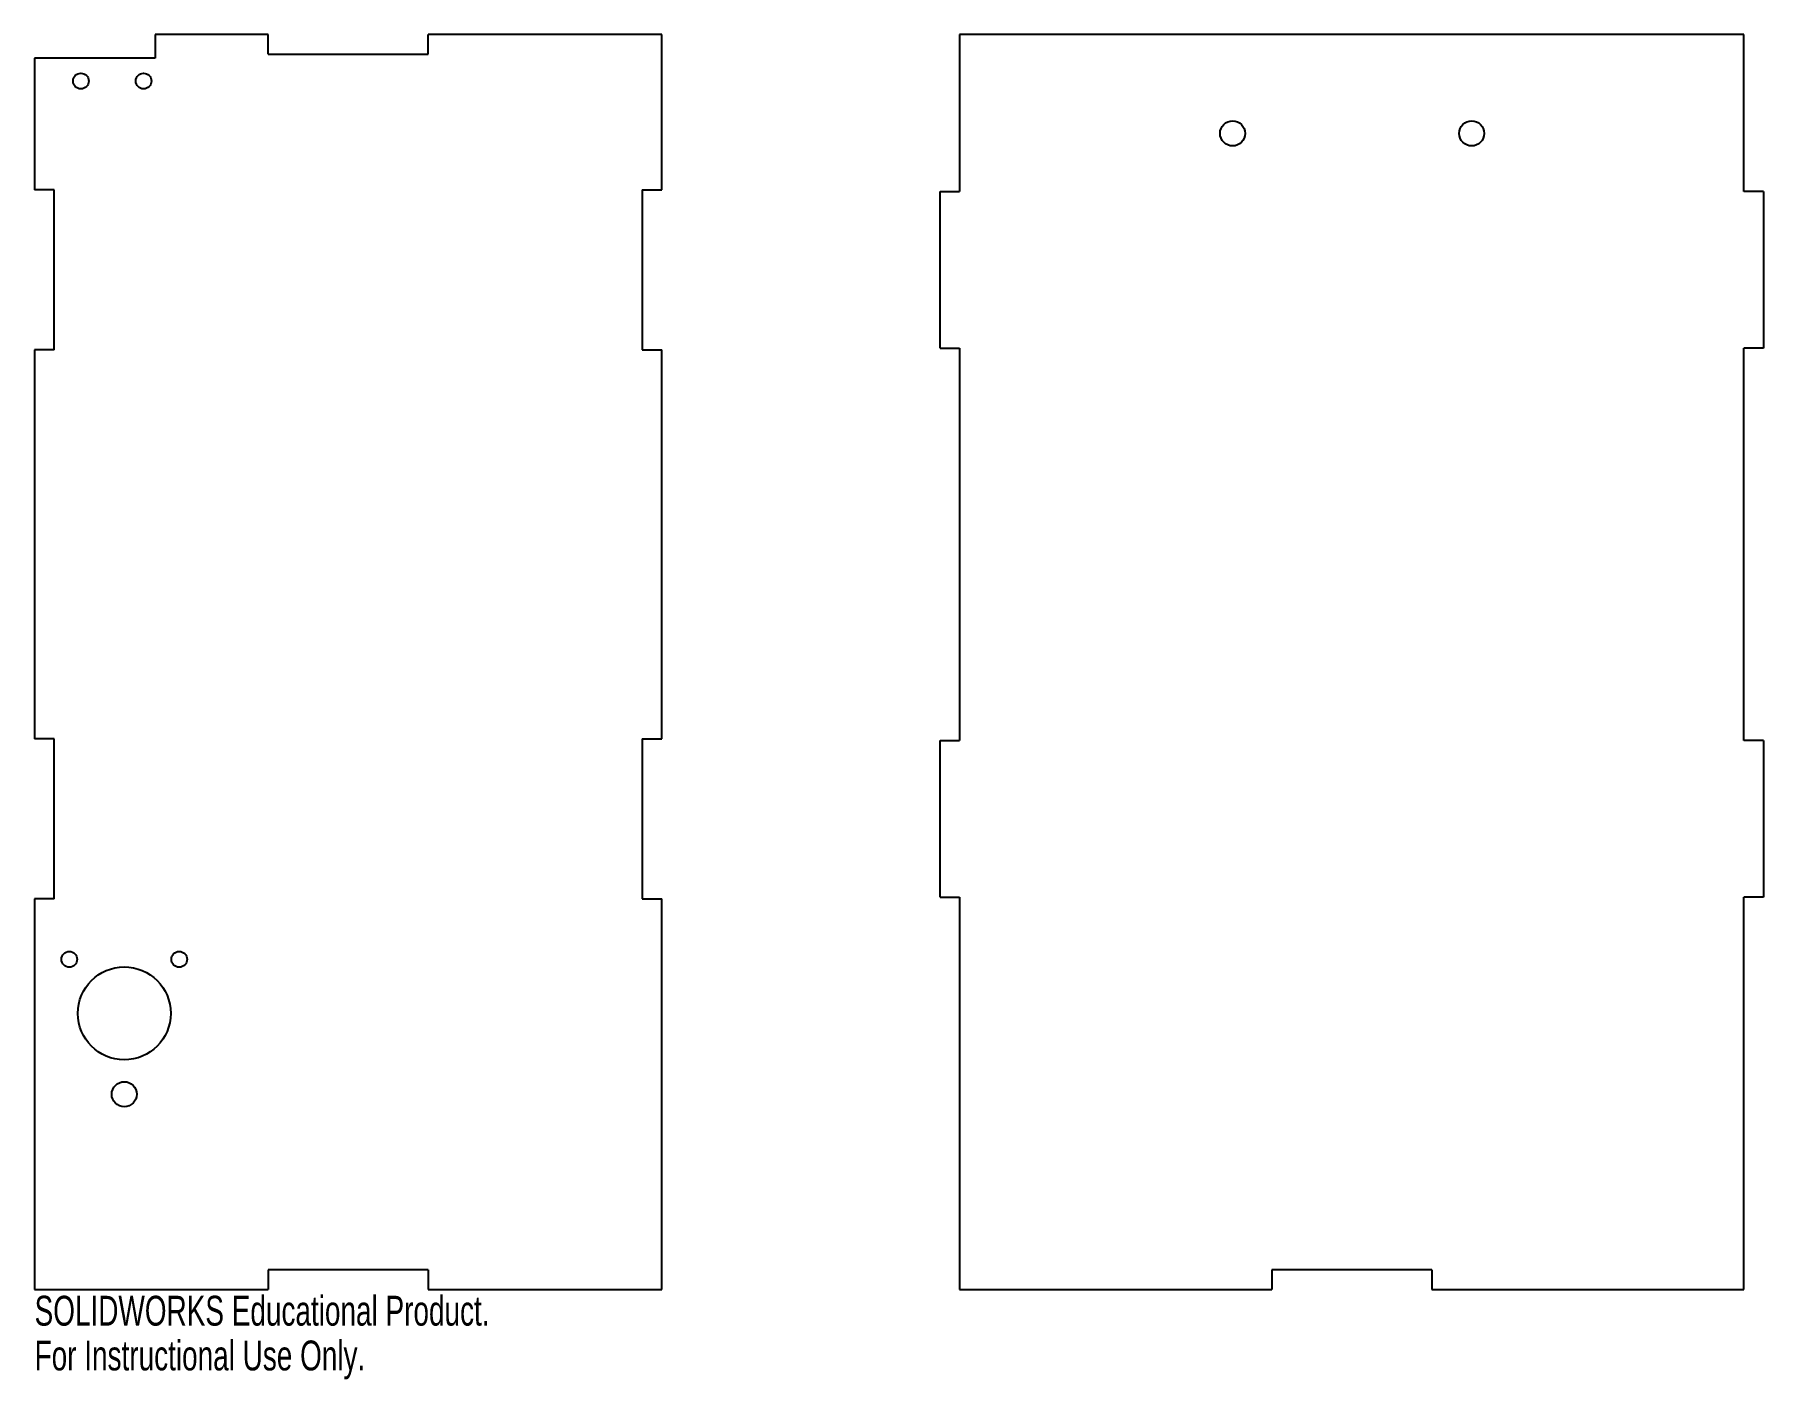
# Model space of a CAD drawing. Header units: millimetres. Extents: x -48 to 232, y -49 to 168.
import ezdxf

# ---------------------------------------------------------------- set-up
doc = ezdxf.new("R2010")
doc.units = ezdxf.units.MM
doc.styles.add('SLDTEXTSTYLE0', font='TXT', dxfattribs={"width": 0.7})

msp = doc.modelspace()

# ---------------------------------------------------------------- linework, layer by layer
at = {"color": 7, "linetype": 'Continuous', "lineweight": 25}
for p, q in [((-28.12, 168.46), (-28.12, 164.65)), ((-9.83, 168.46), (-28.12, 168.46)), ((-9.83, 165.28), (-9.83, 168.46)), ((16.08, 165.28), (16.08, 168.46)), ((53.93, 168.46), (16.08, 168.46)), ((53.93, 143.31), (53.93, 168.46)), ((102.15, 168.46), (102.15, 143.06)), ((229.15, 168.46), (102.15, 168.46)), ((229.15, 143.06), (229.15, 168.46)), ((-9.83, 165.28), (16.08, 165.28)), ((-47.67, 164.65), (-47.67, 143.31)), ((-28.12, 164.65), (-47.67, 164.65)), ((-44.5, 143.31), (-47.67, 143.31)), ((-44.5, 117.4), (-44.5, 143.31)), ((50.75, 143.31), (53.93, 143.31)), ((50.75, 143.31), (50.75, 117.4)), ((98.98, 117.66), (98.98, 143.06)), ((98.98, 143.06), (102.15, 143.06)), ((232.33, 143.06), (229.15, 143.06)), ((232.33, 143.06), (232.33, 117.66)), ((98.98, 117.66), (102.15, 117.66)), ((102.15, 117.66), (102.15, 54.16)), ((232.33, 117.66), (229.15, 117.66)), ((229.15, 54.16), (229.15, 117.66)), ((-47.67, 117.4), (-47.67, 54.41)), ((-44.5, 117.4), (-47.67, 117.4)), ((50.75, 117.4), (53.93, 117.4)), ((53.93, 54.41), (53.93, 117.4)), ((-44.5, 54.41), (-47.67, 54.41)), ((-44.5, 28.5), (-44.5, 54.41)), ((50.75, 54.41), (53.93, 54.41)), ((50.75, 54.41), (50.75, 28.5)), ((98.98, 28.76), (98.98, 54.16)), ((98.98, 54.16), (102.15, 54.16)), ((232.33, 54.16), (229.15, 54.16)), ((232.33, 54.16), (232.33, 28.76)), ((-47.67, 28.5), (-47.67, -34.74)), ((-44.5, 28.5), (-47.67, 28.5)), ((50.75, 28.5), (53.93, 28.5)), ((53.93, -34.74), (53.93, 28.5)), ((98.98, 28.76), (102.15, 28.76)), ((102.15, 28.76), (102.15, -34.74)), ((232.33, 28.76), (229.15, 28.76)), ((229.15, -34.74), (229.15, 28.76)), ((16.08, -31.57), (-9.83, -31.57)), ((-9.83, -31.57), (-9.83, -34.74)), ((16.08, -31.57), (16.08, -34.74)), ((178.61, -31.57), (152.7, -31.57)), ((152.7, -31.57), (152.7, -34.74)), ((178.61, -31.57), (178.61, -34.74)), ((-47.67, -34.74), (-9.83, -34.74)), ((16.08, -34.74), (53.93, -34.74)), ((102.15, -34.74), (152.7, -34.74)), ((178.61, -34.74), (229.15, -34.74))]:
    msp.add_line(p, q, dxfattribs=at)
for centre, radius in [((-40.18, 160.94), 1.27), ((-30.02, 160.94), 1.27), ((146.35, 152.46), 2.03), ((185.08, 152.46), 2.03), ((-42.05, 18.72), 1.27), ((-24.25, 18.72), 1.27), ((-33.15, 9.97), 7.52), ((-33.15, -3.13), 2.03)]:
    msp.add_circle(centre, radius, dxfattribs=at)

# ---------------------------------------------------------------- texts
at = {"color": 7, "linetype": 'Continuous', "char_height": 4.8336, "attachment_point": 1, "style": 'SLDTEXTSTYLE0'}
for s, insert in [('SOLIDWORKS Educational Product.', (-47.67, -35.76)), ('For Instructional Use Only.', (-47.67, -43.01))]:
    msp.add_mtext(s, dxfattribs=dict(at, insert=insert))

doc.saveas('drawing.dxf')
